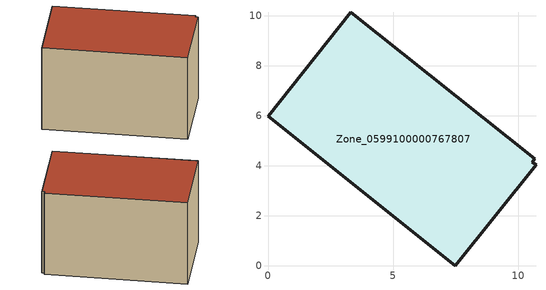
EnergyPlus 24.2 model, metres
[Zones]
Zone_0599100000767807
 floor ground (C_G): 0,5.99 3.31,10.14 10.67,4.28 10.57,4.15 10.71,4.04 7.49,0 z0.35
 wall outside (C_F): 3.31,10.14 0,5.99 7.49,0 10.71,4.04 10.57,4.15 10.67,4.28 3.31,10.14 z0.35:6.54
 roof outside (C_R): 10.71,4.04 10.57,4.15 10.67,4.28 3.31,10.14 0,5.99 7.49,0 z6.54
[BUILDING]
Pand.0599100000767807: North Axis=0; Terrain=City; Loads Convergence Tolerance Value=0.04; Temperature Convergence Tolerance Value=0.4; Solar Distribution=FullExterior; Maximum Number of Warmup Days=25; Minimum Number of Warmup Days=1
[Site:Location]
Rotterdam.The.Hague.AP_ZH_NLD Design_Conditions: Latitude=51.96; Longitude=4.45; Time Zone=1; Elevation=-4.5
[SITE:GROUNDTEMPERATURE:BUILDINGSURFACE]
18, 18, 18, 18, 18, 18, 18, 18, 18, 18, 18, 18
[MATERIAL] Thermal Absorptance=0.9; Solar Absorptance=0.7; Visible Absorptance=0.7
Name | Roughness | Thickness | Conductivity | Density | Specific Heat
G.TC.2006-2014 | MediumSmooth | 0.15 | 0.06 | 540 | 1210
F.TC.2006-2014 | Rough | 0.3 | 0.12 | 1920 | 840
R.TC.2006-2014 | MediumRough | 0.2 | 0.08 | 1500 | 1000
[CONSTRUCTION]
C_G: G.TC.2006-2014
C_F: F.TC.2006-2014
C_R: R.TC.2006-2014
[ZONE]
Zone_0599100000767807: Type=1; Multiplier=1; Ceiling Height=Autocalculate; Volume=Autocalculate; Floor Area=autocalculate; Part of Total Floor Area=Yes
[ZONEINFILTRATION:DESIGNFLOWRATE]
Infil_Zone_0599100000767807: Zone or ZoneList or Space or SpaceList=Zone_0599100000767807; Schedule=AlwaysOn; Design Flow Rate Calculation Method=Flow/Area; Flow Rate per Floor Area=0.0015; Constant Term Coefficient=1; Temperature Term Coefficient=0; Velocity Term Coefficient=0; Velocity Squared Term Coefficient=0
[HVACTEMPLATE:ZONE:IDEALLOADSAIRSYSTEM]
Zone_0599100000767807: Maximum Heating Supply Air Temperature=50; Minimum Cooling Supply Air Temperature=13; Maximum Heating Supply Air Humidity Ratio=0.0156; Minimum Cooling Supply Air Humidity Ratio=0.0077; Heating Limit=NoLimit; Cooling Limit=NoLimit; Dehumidification Control Type=ConstantSensibleHeatRatio; Cooling Sensible Heat Ratio=0.7; Dehumidification Setpoint=60; Humidification Control Type=None; Humidification Setpoint=30; Outdoor Air Method=None; Outdoor Air Flow Rate per Person=0.00944; Outdoor Air Flow Rate per Zone Floor Area=0; Outdoor Air Flow Rate per Zone=0; Demand Controlled Ventilation Type=None; Outdoor Air Economizer Type=NoEconomizer; Heat Recovery Type=None; Sensible Heat Recovery Effectiveness=0.7; Latent Heat Recovery Effectiveness=0.65
[ZONECONTROL:THERMOSTAT]
ThermostatControl_Zone_0599100000767807: Zone or ZoneList=Zone_0599100000767807; Control Type Schedule=DualSetpointControlType; Control 1=Thermostat_Zone_0599100000767807; Temperature Difference Between Cutout And Setpoint=0
[THERMOSTATSETPOINT:DUALSETPOINT]
Thermostat_Zone_0599100000767807: Heating Setpoint Temperature Schedule=HeatingSetpoint_Zone_0599100000767807; Cooling Setpoint Temperature Schedule=CoolingSetpoint_Zone_0599100000767807
[SCHEDULE:COMPACT]
HeatingSetpoint_Zone_0599100000767807: Through: 12/31, For: AllDays, Until: 24:00, 21
CoolingSetpoint_Zone_0599100000767807: Through: 12/31, For: AllDays, Until: 24:00, 24
DualSetpointControlType: Through: 12/31, For: AllDays, Until: 24:00, 4
AlwaysOn: Through: 12/31, For: AllDays, Until: 24:00, 1
